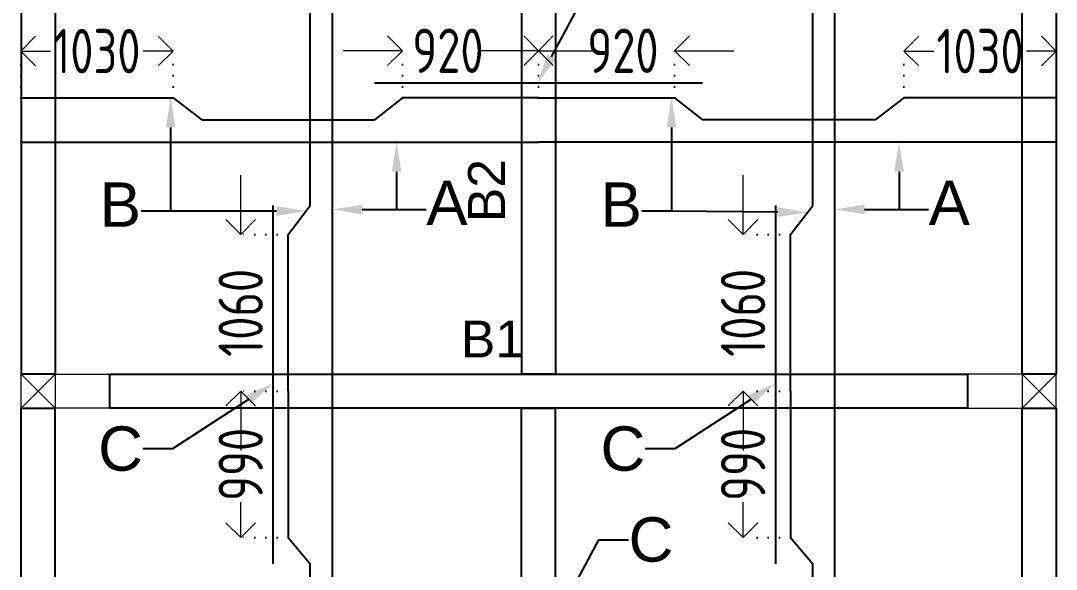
# Model space of a CAD drawing. Header units: inches. Extents: x -605 to 2991212, y -2872845 to 0.
# Drawn here: x 2805439 to 2812439, y -2098657 to -2094947 of the extents above; entities that cross this region are included whole.
import ezdxf
from ezdxf import colors
from ezdxf.entities.mleader import LeaderData, LeaderLine
from ezdxf.enums import TextEntityAlignment as Align
from ezdxf.math import Vec2, Vec3

# ---------------------------------------------------------------- set-up
doc = ezdxf.new("R2010")
doc.units = ezdxf.units.IN
doc.header["$LTSCALE"] = 600
doc.header["$MEASUREMENT"] = 0
doc.linetypes.add('DOT2', pattern=[0.125, 0, -0.125])
for name, color, linetype, lineweight in [('rDIMension', 1, 'Continuous', 18), ('rRCC 2', 40, 'Continuous', 15), ('rREINF 1', 1, 'Continuous', 25)]:
    doc.layers.add(name, color=color, linetype=linetype, lineweight=lineweight)
doc.styles.add('DIM', font='geniso.shx', dxfattribs={"width": 0.85})
doc.styles.get("Standard").update_dxf_attribs({"font": 'arial.ttf'})
doc.dimstyles.new('ST-100', dxfattribs={"dimscale": 100, "dimtxt": 2.5, "dimasz": 2, "dimexe": 0.18, "dimexo": 0.0625, "dimgap": 0.2, "dimtad": 0, "dimdec": 0, "dimzin": 0, "dimdsep": 46, "dimtxsty": 'DIM', "dimblk": 'OPEN90', "dimcen": 0.09, "dimclrd": 256, "dimclrt": 7, "dimadec": 0, "dimazin": 0, "dimtfac": 1, "dimtdec": 0, "dimtofl": 0, "dimtmove": 0, "dimatfit": 3, "dimldrblk": 'OPEN90', "dimfxl": 1, "dimtolj": 1, "dimtzin": 0, "dimlwd": -1, "dimarcsym": 0})

# ---------------------------------------------------------------- blocks, each defined once
blk = doc.blocks.new('_Open90')
at = {"color": 0, "linetype": 'ByBlock', "lineweight": -2}
for p, q in [((-0.5, 0.5), (0, 0)), ((0, 0), (-1, 0)), ((0, 0), (-0.5, -0.5))]:
    blk.add_line(p, q, dxfattribs=at)
blk = doc.blocks.new('*D92')
at = {"layer": 'Defpoints', "color": 0, "linetype": 'ByBlock', "transparency": 16777216}
for p in [(2806468.9, -2095152.8), (2805438.9, -2095468.5), (2806468.9, -2095468.5)]:
    blk.add_point(p, dxfattribs=at)
at = {"layer": 'rDIMension', "color": 0, "linetype": 'DOT2', "lineweight": -2, "transparency": 16777216}
for p, q in [((2805438.9, -2095468.5), (2805438.9, -2095152.8)), ((2806468.9, -2095468.5), (2806468.9, -2095152.8))]:
    blk.add_line(p, q, dxfattribs=at)
at = {"layer": 'rDIMension', "transparency": 16777216}
for p, q in [((2805638.9, -2095152.8), (2805640.5, -2095152.8)), ((2806268.9, -2095152.8), (2806267.2, -2095152.8))]:
    blk.add_line(p, q, dxfattribs=at)
at = {"layer": 'rDIMension', "linetype": 'ByBlock', "transparency": 16777216, "xscale": 200, "yscale": 200, "zscale": 200, "rotation": 180}
blk.add_blockref('_Open90', (2805438.9, -2095152.8), dxfattribs=at)
at = {"layer": 'rDIMension', "linetype": 'ByBlock', "transparency": 16777216, "xscale": 200, "yscale": 200, "zscale": 200}
blk.add_blockref('_Open90', (2806468.9, -2095152.8), dxfattribs=at)
at = {"layer": 'rDIMension', "color": 7, "linetype": 'ByBlock', "transparency": 16777216, "insert": (2805953.9, -2095152.8), "char_height": 300, "attachment_point": 5, "style": 'DIM'}
blk.add_mtext('\\A1;1030', dxfattribs=at)
blk = doc.blocks.new('*D93')
at = {"layer": 'Defpoints', "color": 0, "linetype": 'ByBlock', "transparency": 16777216}
for p in [(2808938.9, -2095150.1), (2808018.9, -2095468.5), (2808938.9, -2095468.5)]:
    blk.add_point(p, dxfattribs=at)
at = {"layer": 'rDIMension', "transparency": 16777216}
for p, q in [((2807818.9, -2095150.1), (2807618.9, -2095150.1)), ((2809138.9, -2095150.1), (2809338.9, -2095150.1))]:
    blk.add_line(p, q, dxfattribs=at)
at = {"layer": 'rDIMension', "color": 0, "linetype": 'DOT2', "lineweight": -2, "transparency": 16777216}
for p, q in [((2808018.9, -2095468.5), (2808018.9, -2095150.1)), ((2808938.9, -2095468.5), (2808938.9, -2095150.1))]:
    blk.add_line(p, q, dxfattribs=at)
at = {"layer": 'rDIMension', "linetype": 'ByBlock', "transparency": 16777216, "xscale": 200, "yscale": 200, "zscale": 200}
blk.add_blockref('_Open90', (2808018.9, -2095150.1), dxfattribs=at)
at = {"layer": 'rDIMension', "linetype": 'ByBlock', "transparency": 16777216, "xscale": 200, "yscale": 200, "zscale": 200, "rotation": 180}
blk.add_blockref('_Open90', (2808938.9, -2095150.1), dxfattribs=at)
at = {"layer": 'rDIMension', "color": 7, "linetype": 'ByBlock', "transparency": 16777216, "insert": (2808326.6, -2095150.1), "char_height": 300, "attachment_point": 5, "style": 'DIM'}
blk.add_mtext('\\A1;920', dxfattribs=at)
blk = doc.blocks.new('*D94')
at = {"layer": 'Defpoints', "color": 0, "linetype": 'ByBlock', "transparency": 16777216}
for p in [(2811408.9, -2095152.8), (2811408.9, -2095468.5), (2812438.9, -2095468.5)]:
    blk.add_point(p, dxfattribs=at)
at = {"layer": 'rDIMension', "color": 0, "linetype": 'DOT2', "lineweight": -2, "transparency": 16777216}
for p, q in [((2811408.9, -2095468.5), (2811408.9, -2095152.8)), ((2812438.9, -2095468.5), (2812438.9, -2095152.8))]:
    blk.add_line(p, q, dxfattribs=at)
at = {"layer": 'rDIMension', "transparency": 16777216}
for p, q in [((2811608.9, -2095152.8), (2811610.5, -2095152.8)), ((2812238.9, -2095152.8), (2812237.2, -2095152.8))]:
    blk.add_line(p, q, dxfattribs=at)
at = {"layer": 'rDIMension', "linetype": 'ByBlock', "transparency": 16777216, "xscale": 200, "yscale": 200, "zscale": 200, "rotation": 180}
blk.add_blockref('_Open90', (2811408.9, -2095152.8), dxfattribs=at)
at = {"layer": 'rDIMension', "linetype": 'ByBlock', "transparency": 16777216, "xscale": 200, "yscale": 200, "zscale": 200}
blk.add_blockref('_Open90', (2812438.9, -2095152.8), dxfattribs=at)
at = {"layer": 'rDIMension', "color": 7, "linetype": 'ByBlock', "transparency": 16777216, "insert": (2811923.9, -2095152.8), "char_height": 300, "attachment_point": 5, "style": 'DIM'}
blk.add_mtext('\\A1;1030', dxfattribs=at)
blk = doc.blocks.new('*D95')
at = {"layer": 'Defpoints', "color": 0, "linetype": 'ByBlock', "transparency": 16777216}
for p in [(2808938.9, -2095150.1), (2808938.9, -2095468.5), (2809858.9, -2095468.5)]:
    blk.add_point(p, dxfattribs=at)
at = {"layer": 'rDIMension', "transparency": 16777216}
for p, q in [((2808738.9, -2095150.1), (2808538.9, -2095150.1)), ((2810058.9, -2095150.1), (2810258.9, -2095150.1))]:
    blk.add_line(p, q, dxfattribs=at)
at = {"layer": 'rDIMension', "color": 0, "linetype": 'DOT2', "lineweight": -2, "transparency": 16777216}
for p, q in [((2808938.9, -2095468.5), (2808938.9, -2095150.1)), ((2809858.9, -2095468.5), (2809858.9, -2095150.1))]:
    blk.add_line(p, q, dxfattribs=at)
at = {"layer": 'rDIMension', "linetype": 'ByBlock', "transparency": 16777216, "xscale": 200, "yscale": 200, "zscale": 200}
blk.add_blockref('_Open90', (2808938.9, -2095150.1), dxfattribs=at)
at = {"layer": 'rDIMension', "linetype": 'ByBlock', "transparency": 16777216, "xscale": 200, "yscale": 200, "zscale": 200, "rotation": 180}
blk.add_blockref('_Open90', (2809858.9, -2095150.1), dxfattribs=at)
at = {"layer": 'rDIMension', "color": 7, "linetype": 'ByBlock', "transparency": 16777216, "insert": (2809509.6, -2095150.1), "char_height": 300, "attachment_point": 5, "style": 'DIM'}
blk.add_mtext('\\A1;920', dxfattribs=at)
blk = doc.blocks.new('*D214')
at = {"layer": 'Defpoints', "color": 0, "linetype": 'ByBlock', "transparency": 16777216}
for p in [(2806925.7, -2097452.5), (2807246.4, -2097452.5), (2807246.4, -2098442.5)]:
    blk.add_point(p, dxfattribs=at)
at = {"layer": 'rDIMension', "color": 0, "linetype": 'DOT2', "lineweight": -2, "transparency": 16777216}
for p, q in [((2807246.4, -2097452.5), (2806925.7, -2097452.5)), ((2807246.4, -2098442.5), (2806925.7, -2098442.5))]:
    blk.add_line(p, q, dxfattribs=at)
at = {"layer": 'rDIMension', "transparency": 16777216}
for p, q in [((2806925.7, -2097652.5), (2806925.7, -2097692.2)), ((2806925.7, -2098242.5), (2806925.7, -2098202.9))]:
    blk.add_line(p, q, dxfattribs=at)
at = {"layer": 'rDIMension', "linetype": 'ByBlock', "transparency": 16777216, "xscale": 200, "yscale": 200, "zscale": 200}
for p, rotation in [((2806925.7, -2097452.5), 90), ((2806925.7, -2098442.5), 270)]:
    blk.add_blockref('_Open90', p, dxfattribs=dict(at, rotation=rotation))
at = {"layer": 'rDIMension', "color": 7, "linetype": 'ByBlock', "transparency": 16777216, "insert": (2806925.7, -2097947.5), "char_height": 300, "attachment_point": 5, "rotation": 90, "style": 'DIM'}
blk.add_mtext('\\A1;990', dxfattribs=at)
blk = doc.blocks.new('*D216')
at = {"layer": 'Defpoints', "color": 0, "linetype": 'ByBlock', "transparency": 16777216}
for p in [(2810321.5, -2097452.5), (2810642.2, -2097452.5), (2810642.2, -2098442.5)]:
    blk.add_point(p, dxfattribs=at)
at = {"layer": 'rDIMension', "color": 0, "linetype": 'DOT2', "lineweight": -2, "transparency": 16777216}
for p, q in [((2810642.2, -2097452.5), (2810321.5, -2097452.5)), ((2810642.2, -2098442.5), (2810321.5, -2098442.5))]:
    blk.add_line(p, q, dxfattribs=at)
at = {"layer": 'rDIMension', "transparency": 16777216}
for p, q in [((2810321.5, -2097652.5), (2810321.5, -2097692.2)), ((2810321.5, -2098242.5), (2810321.5, -2098202.9))]:
    blk.add_line(p, q, dxfattribs=at)
at = {"layer": 'rDIMension', "linetype": 'ByBlock', "transparency": 16777216, "xscale": 200, "yscale": 200, "zscale": 200}
for p, rotation in [((2810321.5, -2097452.5), 90), ((2810321.5, -2098442.5), 270)]:
    blk.add_blockref('_Open90', p, dxfattribs=dict(at, rotation=rotation))
at = {"layer": 'rDIMension', "color": 7, "linetype": 'ByBlock', "transparency": 16777216, "insert": (2810321.5, -2097947.5), "char_height": 300, "attachment_point": 5, "rotation": 90, "style": 'DIM'}
blk.add_mtext('\\A1;990', dxfattribs=at)
blk = doc.blocks.new('*D218')
at = {"layer": 'Defpoints', "color": 0, "linetype": 'ByBlock', "transparency": 16777216}
for p in [(2807246.4, -2096392.5), (2806925.7, -2097452.5), (2807246.4, -2097452.5)]:
    blk.add_point(p, dxfattribs=at)
at = {"layer": 'rDIMension', "transparency": 16777216}
for p, q in [((2806925.7, -2096192.5), (2806925.7, -2095992.5)), ((2806925.7, -2097652.5), (2806925.7, -2097852.5))]:
    blk.add_line(p, q, dxfattribs=at)
at = {"layer": 'rDIMension', "color": 0, "linetype": 'DOT2', "lineweight": -2, "transparency": 16777216}
for p, q in [((2807246.4, -2096392.5), (2806925.7, -2096392.5)), ((2807246.4, -2097452.5), (2806925.7, -2097452.5))]:
    blk.add_line(p, q, dxfattribs=at)
at = {"layer": 'rDIMension', "linetype": 'ByBlock', "transparency": 16777216, "xscale": 200, "yscale": 200, "zscale": 200}
for p, rotation in [((2806925.7, -2096392.5), 270), ((2806925.7, -2097452.5), 90)]:
    blk.add_blockref('_Open90', p, dxfattribs=dict(at, rotation=rotation))
at = {"layer": 'rDIMension', "color": 7, "linetype": 'ByBlock', "transparency": 16777216, "insert": (2806925.7, -2096922.5), "char_height": 300, "attachment_point": 5, "rotation": 90, "style": 'DIM'}
blk.add_mtext('\\A1;1060', dxfattribs=at)
blk = doc.blocks.new('*D220')
at = {"layer": 'Defpoints', "color": 0, "linetype": 'ByBlock', "transparency": 16777216}
for p in [(2810642.2, -2096392.5), (2810321.5, -2097452.5), (2810642.2, -2097452.5)]:
    blk.add_point(p, dxfattribs=at)
at = {"layer": 'rDIMension', "transparency": 16777216}
for p, q in [((2810321.5, -2096192.5), (2810321.5, -2095992.5)), ((2810321.5, -2097652.5), (2810321.5, -2097852.5))]:
    blk.add_line(p, q, dxfattribs=at)
at = {"layer": 'rDIMension', "color": 0, "linetype": 'DOT2', "lineweight": -2, "transparency": 16777216}
for p, q in [((2810642.2, -2096392.5), (2810321.5, -2096392.5)), ((2810642.2, -2097452.5), (2810321.5, -2097452.5))]:
    blk.add_line(p, q, dxfattribs=at)
at = {"layer": 'rDIMension', "linetype": 'ByBlock', "transparency": 16777216, "xscale": 200, "yscale": 200, "zscale": 200}
for p, rotation in [((2810321.5, -2096392.5), 270), ((2810321.5, -2097452.5), 90)]:
    blk.add_blockref('_Open90', p, dxfattribs=dict(at, rotation=rotation))
at = {"layer": 'rDIMension', "color": 7, "linetype": 'ByBlock', "transparency": 16777216, "insert": (2810321.5, -2096922.5), "char_height": 300, "attachment_point": 5, "rotation": 90, "style": 'DIM'}
blk.add_mtext('\\A1;1060', dxfattribs=at)

msp = doc.modelspace()

# ---------------------------------------------------------------- linework, layer by layer
at = {"color": 4, "linetype": 'ByBlock'}
for points in [[(2807546.4, -2097452.5), (2807546.4, -2093481)], [(2810942.2, -2097452.5), (2810942.2, -2093481)], [(2807396.4, -2096197.8), (2807396.4, -2094735.8)], [(2810792.2, -2096197.8), (2810792.2, -2094735.8)], [(2810047.1, -2095368.5), (2807830.6, -2095368.5)], [(2805438.9, -2095468.5), (2806468.9, -2095468.5), (2806662.1, -2095618.5)], [(2808938.9, -2095468.5), (2808018.9, -2095468.5), (2807830.6, -2095618.5)], [(2808938.9, -2095468.5), (2809858.9, -2095468.5), (2810047.1, -2095618.5)], [(2812438.9, -2095468.5), (2811408.9, -2095468.5), (2811215.6, -2095618.5)], [(2806662.1, -2095618.5), (2807830.6, -2095618.5)], [(2811215.6, -2095618.5), (2810047.1, -2095618.5)], [(2805438.9, -2095768.5), (2808938.9, -2095768.5)], [(2812438.9, -2095768.5), (2808938.9, -2095768.5)], [(2807146.4, -2098619.3), (2807146.4, -2096197.8)], [(2807246.4, -2097452.5), (2807246.4, -2096392.5), (2807396.4, -2096197.8)], [(2810542.2, -2098619.3), (2810542.2, -2096197.8)], [(2810642.2, -2097452.5), (2810642.2, -2096392.5), (2810792.2, -2096197.8)], [(2807246.4, -2097452.5), (2807246.4, -2098442.5), (2807396.4, -2098619.3)], [(2807546.4, -2101126.9), (2807546.4, -2097452.5)], [(2810642.2, -2097452.5), (2810642.2, -2098442.5), (2810792.2, -2098619.3)], [(2810942.2, -2101126.9), (2810942.2, -2097452.5)], [(2807396.4, -2099960.1), (2807396.4, -2098619.3)], [(2810792.2, -2099960.1), (2810792.2, -2098619.3)]]:
    msp.add_lwpolyline(points, dxfattribs=at)
at = {"color": 1, "linetype": 'ByBlock'}
for points in [[(2805443.2, -2093596), (2805671, -2093596), (2805671, -2097337.5), (2805443.2, -2097337.5)], [(2808826.1, -2093596), (2809053.8, -2093596), (2809053.8, -2097337.5), (2808826.1, -2097337.5)], [(2812208.9, -2093596), (2812438.9, -2093596), (2812438.9, -2097337.5), (2812208.9, -2097337.5)], [(2806041, -2097337.5), (2811838.9, -2097337.5), (2811838.9, -2097567.5), (2806041, -2097567.5)], [(2805441, -2097567.5), (2805668.9, -2097567.5), (2805668.9, -2101011.9), (2805441, -2101011.9)], [(2808823.8, -2097567.5), (2809051.7, -2097567.5), (2809051.7, -2101011.9), (2808823.8, -2101011.9)], [(2812208.9, -2097567.5), (2812438.9, -2097567.5), (2812438.9, -2101011.9), (2812208.9, -2101011.9)]]:
    msp.add_lwpolyline(points, close=True, dxfattribs=at)
at = {"layer": 'rRCC 2', "color": 6}
for p, q in [((2805441, -2097337.5), (2805671, -2097567.5)), ((2805441, -2097567.5), (2805671, -2097337.5)), ((2812438.9, -2097337.5), (2812208.9, -2097567.5)), ((2812438.9, -2097567.5), (2812208.9, -2097337.5))]:
    msp.add_line(p, q, dxfattribs=at)
for points in [[(2805441, -2097567.5), (2805441, -2097337.5), (2806041, -2097337.5), (2806041, -2097567.5)], [(2805441, -2097337.5), (2805671, -2097337.5), (2805671, -2097567.5), (2805441, -2097567.5)], [(2812438.9, -2097567.5), (2812438.9, -2097337.5), (2811838.9, -2097337.5), (2811838.9, -2097567.5)], [(2812438.9, -2097337.5), (2812208.9, -2097337.5), (2812208.9, -2097567.5), (2812438.9, -2097567.5)]]:
    msp.add_lwpolyline(points, close=True, dxfattribs=at)

# ---------------------------------------------------------------- texts
at = {"layer": 'rRCC 2'}
msp.add_text('B2', height=250, rotation=90, dxfattribs=at).set_placement((2808587.5, -2096095.9), align=Align.MIDDLE_CENTER)
msp.add_text('B1', height=250, dxfattribs=at).set_placement((2808627.5, -2097099.6), align=Align.MIDDLE_CENTER)

# ---------------------------------------------------------------- dimensions: what is measured, and where the dimension line sits
at = {"layer": 'rDIMension', "color": 1, "linetype": 'ByBlock'}
for base, p1, p2, override, picture, middle in [((2806468.9, -2095152.8), (2805438.9, -2095468.5), (2806468.9, -2095468.5), {"dimtxt": 3, "dimasz": 2, "dimexe": 0, "dimexo": 0, "dimtmove": 1, "dimfxl": 1.25, "dimtfillclr": 256, "dimarcsym": 2}, '*D92', (2805953.9, -2095152.8)), ((2808938.9, -2095150.1), (2808018.9, -2095468.5), (2808938.9, -2095468.5), {"dimtxt": 3, "dimexe": 0, "dimexo": 0, "dimtmove": 1, "dimfxl": 1.25, "dimtfillclr": 256, "dimarcsym": 2}, '*D93', (2808326.6, -2095150.1))]:
    dim = msp.add_linear_dim(base=base, p1=p1, p2=p2, dimstyle='ST-100', override=override, dxfattribs=at)
    dim.commit()
    dim.dimension.update_dxf_attribs({"geometry": picture, "text_midpoint": middle, "dimtype": 160})
for base, p1, p2, override, picture, middle in [((2808938.9, -2095150.1), (2809858.9, -2095468.5), (2808938.9, -2095468.5), {"dimtxt": 3, "dimexe": 0, "dimexo": 0, "dimtmove": 1, "dimfxl": 1.25, "dimtfillclr": 256, "dimarcsym": 2}, '*D95', (2809509.6, -2095150.1)), ((2811408.9, -2095152.8), (2812438.9, -2095468.5), (2811408.9, -2095468.5), {"dimtxt": 3, "dimasz": 2, "dimexe": 0, "dimexo": 0, "dimtmove": 1, "dimfxl": 1.25, "dimtfillclr": 256, "dimarcsym": 2}, '*D94', (2811923.9, -2095152.8))]:
    dim = msp.add_linear_dim(base=base, p1=p1, p2=p2, angle=180, dimstyle='ST-100', override=override, dxfattribs=at)
    dim.commit()
    dim.dimension.update_dxf_attribs({"geometry": picture, "text_midpoint": middle, "dimtype": 160})
for base, p1, p2, picture, middle in [((2806925.7, -2097452.5), (2807246.4, -2096392.5), (2807246.4, -2097452.5), '*D218', (2806925.7, -2096922.5)), ((2810321.5, -2097452.5), (2810642.2, -2096392.5), (2810642.2, -2097452.5), '*D220', (2810321.5, -2096922.5)), ((2806925.7, -2097452.5), (2807246.4, -2098442.5), (2807246.4, -2097452.5), '*D214', (2806925.7, -2097947.5)), ((2810321.5, -2097452.5), (2810642.2, -2098442.5), (2810642.2, -2097452.5), '*D216', (2810321.5, -2097947.5))]:
    dim = msp.add_linear_dim(base=base, p1=p1, p2=p2, angle=90, dimstyle='ST-100', override={"dimtxt": 3, "dimexe": 0, "dimexo": 0, "dimtmove": 1, "dimfxl": 1.25, "dimtfillclr": 256, "dimarcsym": 2}, dxfattribs=at)
    dim.commit()
    dim.dimension.update_dxf_attribs({"geometry": picture, "text_midpoint": middle})

# ---------------------------------------------------------------- leaders
at = {"layer": 'rREINF 1', "color": 3, "linetype": 'ByBlock'}
ml = msp.add_multileader_mtext('Standard', dxfattribs=at)
ml.set_content('C', color=3)
ml.set_leader_properties()
ml.build(insert=Vec2(0, 0))
ml.multileader.update_dxf_attribs({"text_top_attachment_type": 0, "text_bottom_attachment_type": 0, "dogleg_length": 200, "arrow_head_size": 200})
ctx = ml.context
ctx.base_point, ctx.char_height, ctx.arrow_head_size, ctx.landing_gap_size, ctx.plane_origin = Vec3(2809482.2, -2094716.6), 300, 200, 0.09, Vec3(2808511.3, -2095619.1)
notes = []
notes.append((ctx, [(0, (1, 1, 0), (2809282.2, -2094716.6), (1, 0), 200, [(0, [(2808932.7, -2095368.5)], 256, [])])]))
ctx.mtext.insert, ctx.mtext.flow_direction = Vec3(2809482.3, -2094564.1), 5
ml = msp.add_multileader_mtext('Standard', dxfattribs=at)
ml.set_content('B', color=3)
ml.set_leader_properties()
ml.build(insert=Vec2(0, 0))
ml.multileader.update_dxf_attribs({"text_top_attachment_type": 0, "text_bottom_attachment_type": 0, "dogleg_length": 200, "arrow_head_size": 200})
ctx = ml.context
ctx.base_point, ctx.char_height, ctx.arrow_head_size, ctx.landing_gap_size, ctx.plane_origin = Vec3(2806025.6, -2096234.9), 300, 200, 0.09, Vec3(2806486.4, -2095641.7)
ctx.text_align_type = 2
notes.append((ctx, [(0, (1, 1, 0), (2806452.3, -2096234.9), (-1, 0), 200, [(0, [(2806452.3, -2095468.5)], 256, [])])]))
ctx.mtext.insert, ctx.mtext.alignment, ctx.mtext.flow_direction = Vec3(2806252.2, -2096040.5), 3, 5
ml = msp.add_multileader_mtext('Standard', dxfattribs=at)
ml.set_content('B', color=3)
ml.set_leader_properties()
ml.build(insert=Vec2(0, 0))
ml.multileader.update_dxf_attribs({"text_top_attachment_type": 0, "text_bottom_attachment_type": 0, "dogleg_length": 200, "arrow_head_size": 200})
ctx = ml.context
ctx.base_point, ctx.char_height, ctx.arrow_head_size, ctx.landing_gap_size, ctx.plane_origin = Vec3(2809411.3, -2096234.9), 300, 200, 0.09, Vec3(2809872.1, -2095641.7)
ctx.text_align_type = 2
notes.append((ctx, [(0, (1, 1, 0), (2809838, -2096234.9), (-1, 0), 200, [(0, [(2809838, -2095468.5)], 256, [])])]))
ctx.mtext.insert, ctx.mtext.alignment, ctx.mtext.flow_direction = Vec3(2809637.9, -2096040.5), 3, 5
ml = msp.add_multileader_mtext('Standard', dxfattribs=at)
ml.set_content('A', color=3)
ml.set_leader_properties()
ml.build(insert=Vec2(0, 0))
ml.multileader.update_dxf_attribs({"text_top_attachment_type": 0, "text_bottom_attachment_type": 0, "dogleg_length": 200, "arrow_head_size": 200})
ctx = ml.context
ctx.base_point, ctx.char_height, ctx.arrow_head_size, ctx.landing_gap_size, ctx.plane_origin = Vec3(2808179.9, -2096223.7), 300, 200, 0.09, Vec3(2808133.3, -2095630.5)
notes.append((ctx, [(0, (1, 1, 0), (2807979.9, -2096223.7), (1, 0), 200, [(0, [(2807979.9, -2095768.5)], 256, [])])]))
ctx.mtext.insert, ctx.mtext.flow_direction = Vec3(2808180, -2096029.3), 5
ml = msp.add_multileader_mtext('Standard', dxfattribs=at)
ml.set_content('A', color=3)
ml.set_leader_properties()
ml.build(insert=Vec2(0, 0))
ml.multileader.update_dxf_attribs({"text_top_attachment_type": 0, "text_bottom_attachment_type": 0, "dogleg_length": 200, "arrow_head_size": 200})
ctx = ml.context
ctx.base_point, ctx.char_height, ctx.arrow_head_size, ctx.landing_gap_size, ctx.plane_origin = Vec3(2811575.7, -2096223.7), 300, 200, 0.09, Vec3(2811529.2, -2095630.5)
notes.append((ctx, [(0, (1, 1, 0), (2811375.7, -2096223.7), (1, 0), 200, [(0, [(2811375.7, -2095768.5)], 256, [])])]))
ctx.mtext.insert, ctx.mtext.flow_direction = Vec3(2811575.8, -2096029.3), 5
ml = msp.add_multileader_mtext('Standard', dxfattribs=at)
ml.set_content('', color=3)
ml.set_leader_properties()
ml.build(insert=Vec2(0, 0))
ml.multileader.update_dxf_attribs({"text_top_attachment_type": 0, "text_bottom_attachment_type": 0, "dogleg_length": 200, "arrow_head_size": 200})
ctx = ml.context
ctx.base_point, ctx.char_height, ctx.arrow_head_size, ctx.landing_gap_size, ctx.plane_origin = Vec3(2808179.9, -2096223.7), 300, 200, 0.09, Vec3(2807564.1, -2096223.7)
notes.append((ctx, [(0, (1, 1, 0), (2807979.9, -2096223.7), (1, 0), 200, [(0, [(2807547.2, -2096223.7)], 256, [])])]))
ctx.mtext.insert, ctx.mtext.flow_direction = Vec3(2808180, -2096073.7), 5
ml = msp.add_multileader_mtext('Standard', dxfattribs=at)
ml.set_content('', color=3)
ml.set_leader_properties()
ml.build(insert=Vec2(0, 0))
ml.multileader.update_dxf_attribs({"text_top_attachment_type": 0, "text_bottom_attachment_type": 0, "dogleg_length": 200, "arrow_head_size": 200})
ctx = ml.context
ctx.base_point, ctx.char_height, ctx.arrow_head_size, ctx.landing_gap_size, ctx.plane_origin = Vec3(2811575.7, -2096223.7), 300, 200, 0.09, Vec3(2810959.9, -2096223.7)
notes.append((ctx, [(0, (1, 1, 0), (2811375.7, -2096223.7), (1, 0), 200, [(0, [(2810943, -2096223.7)], 256, [])])]))
ctx.mtext.insert, ctx.mtext.flow_direction = Vec3(2811575.8, -2096073.7), 5
ml = msp.add_multileader_mtext('Standard', dxfattribs=at)
ml.set_content('', color=3)
ml.set_leader_properties()
ml.build(insert=Vec2(0, 0))
ml.multileader.update_dxf_attribs({"text_top_attachment_type": 0, "text_bottom_attachment_type": 0, "dogleg_length": 200, "arrow_head_size": 200})
ctx = ml.context
ctx.base_point, ctx.char_height, ctx.arrow_head_size, ctx.landing_gap_size, ctx.plane_origin = Vec3(2806252.1, -2096234.9), 300, 200, 0.09, Vec3(2807055.7, -2096234.9)
ctx.text_align_type = 2
notes.append((ctx, [(0, (1, 1, 0), (2806452.3, -2096234.9), (-1, 0), 200, [(0, [(2807368.3, -2096234.2)], 256, [])])]))
ctx.mtext.insert, ctx.mtext.alignment, ctx.mtext.flow_direction = Vec3(2806252.2, -2096084.9), 3, 5
ml = msp.add_multileader_mtext('Standard', dxfattribs=at)
ml.set_content('', color=3)
ml.set_leader_properties()
ml.build(insert=Vec2(0, 0))
ml.multileader.update_dxf_attribs({"text_top_attachment_type": 0, "text_bottom_attachment_type": 0, "dogleg_length": 200, "arrow_head_size": 200})
ctx = ml.context
ctx.base_point, ctx.char_height, ctx.arrow_head_size, ctx.landing_gap_size, ctx.plane_origin = Vec3(2809637.8, -2096234.9), 300, 200, 0.09, Vec3(2810441.4, -2096234.9)
ctx.text_align_type = 2
notes.append((ctx, [(0, (1, 1, 0), (2809838, -2096234.9), (-1, 0), 200, [(0, [(2810756.8, -2096243.7)], 256, [])])]))
ctx.mtext.insert, ctx.mtext.alignment, ctx.mtext.flow_direction = Vec3(2809637.9, -2096084.9), 3, 5
ml = msp.add_multileader_mtext('Standard', dxfattribs=at)
ml.set_content('C', color=3)
ml.set_leader_properties()
ml.build(insert=Vec2(0, 0))
ml.multileader.update_dxf_attribs({"text_top_attachment_type": 0, "text_bottom_attachment_type": 0, "dogleg_length": 200, "arrow_head_size": 200})
ctx = ml.context
ctx.base_point, ctx.char_height, ctx.arrow_head_size, ctx.landing_gap_size, ctx.plane_origin = Vec3(2805999.6, -2097843.1), 300, 200, 0.09, Vec3(2806895.9, -2097440.6)
ctx.text_align_type = 2
notes.append((ctx, [(1, (1, 1, 0), (2806465, -2097843.1), (-1, 0), 200, [(0, [(2807146.4, -2097398.6)], 256, [])])]))
ctx.mtext.insert, ctx.mtext.alignment, ctx.mtext.flow_direction = Vec3(2806264.9, -2097690.5), 3, 5
ml = msp.add_multileader_mtext('Standard', dxfattribs=at)
ml.set_content('C', color=3)
ml.set_leader_properties()
ml.build(insert=Vec2(0, 0))
ml.multileader.update_dxf_attribs({"text_top_attachment_type": 0, "text_bottom_attachment_type": 0, "dogleg_length": 200, "arrow_head_size": 200})
ctx = ml.context
ctx.base_point, ctx.char_height, ctx.arrow_head_size, ctx.landing_gap_size, ctx.plane_origin = Vec3(2809395.4, -2097843.1), 300, 200, 0.09, Vec3(2810291.7, -2097440.6)
ctx.text_align_type = 2
notes.append((ctx, [(1, (1, 1, 0), (2809860.8, -2097843.1), (-1, 0), 200, [(0, [(2810542.2, -2097398.6)], 256, [])])]))
ctx.mtext.insert, ctx.mtext.alignment, ctx.mtext.flow_direction = Vec3(2809660.7, -2097690.5), 3, 5
ml = msp.add_multileader_mtext('Standard', dxfattribs=at)
ml.set_content('C', color=3)
ml.set_leader_properties()
ml.build(insert=Vec2(0, 0))
ml.multileader.update_dxf_attribs({"text_top_attachment_type": 0, "text_bottom_attachment_type": 0, "dogleg_length": 200, "arrow_head_size": 200})
ctx = ml.context
ctx.base_point, ctx.char_height, ctx.arrow_head_size, ctx.landing_gap_size, ctx.plane_origin = Vec3(2809547.8, -2098457.8), 300, 200, 0.09, Vec3(2808577, -2099360.3)
notes.append((ctx, [(0, (1, 1, 0), (2809347.8, -2098457.8), (1, 0), 200, [(0, [(2808998.4, -2099109.7)], 256, [])])]))
ctx.mtext.insert, ctx.mtext.flow_direction = Vec3(2809547.9, -2098305.2), 5
for ctx, leaders in notes:
    for number, flags, end, landing, length, lines in leaders:
        leader = LeaderData()
        leader.index, (leader.has_last_leader_line, leader.has_dogleg_vector, leader.attachment_direction) = number, flags
        leader.last_leader_point, leader.dogleg_vector, leader.dogleg_length = Vec3(end), Vec3(landing), length
        for number, points, colour, breaks in lines:
            line = LeaderLine()
            line.index, line.vertices, line.color, line.breaks = number, Vec3.list(points), colors.encode_raw_color(colour), breaks
            leader.lines.append(line)
        ctx.leaders.append(leader)

doc.saveas('drawing.dxf')
